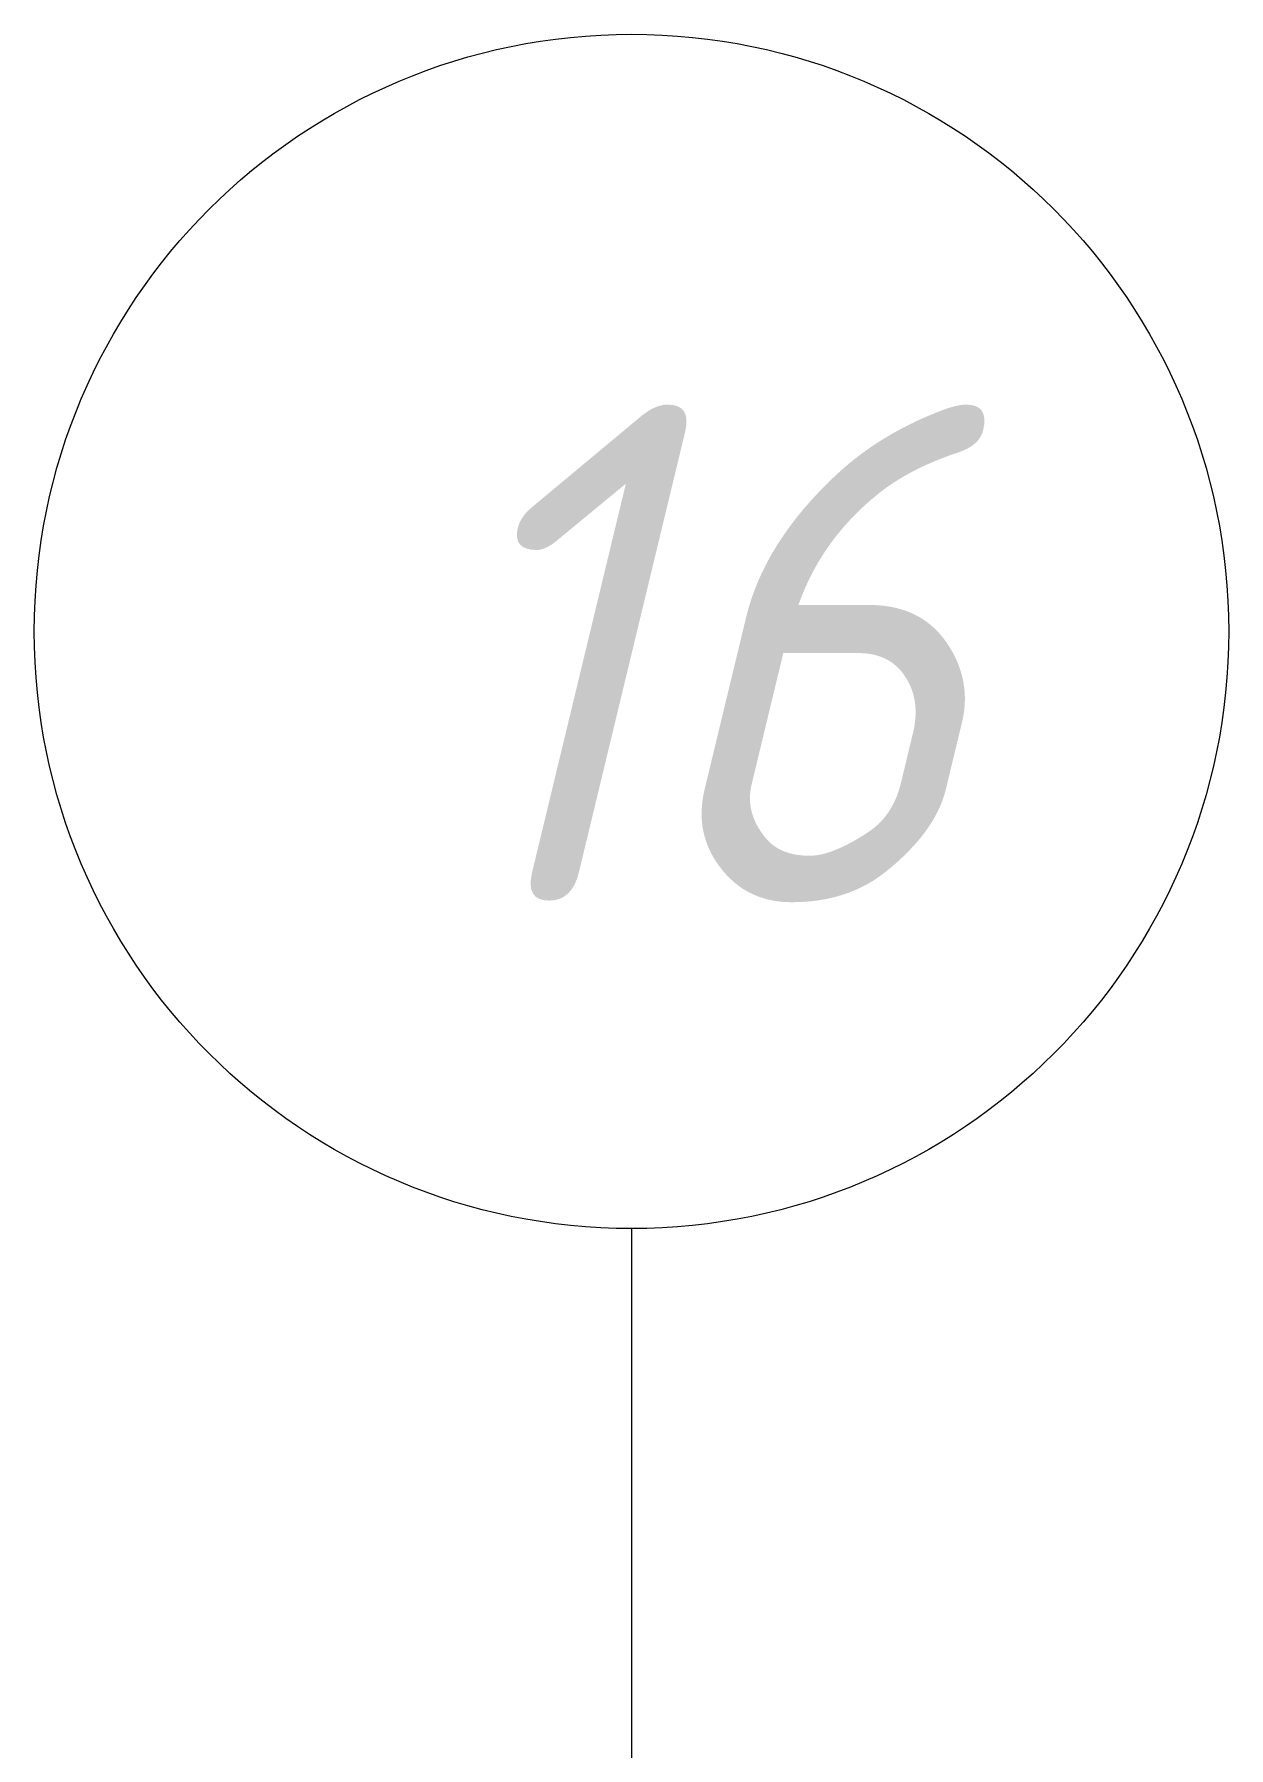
# Model space of a CAD drawing. Header units: millimetres. Extents: x 5993 to 95364, y 94667 to 143522.
# Drawn here: x 43399 to 44082, y 121198 to 122179 of the extents above; entities that cross this region are included whole.
import ezdxf

# ---------------------------------------------------------------- set-up
doc = ezdxf.new("R2010")
doc.units = ezdxf.units.MM
doc.linetypes.add('50_200_ШТРИХ_1Т_ш5_п1_п1_', pattern=[1400, 1000, -200, 0, -200])
doc.layers.add('S-GRID-____-IDEN', color=7, linetype='Continuous', lineweight=9)
doc.layers.add('S-GRID-____-OTLN-1', color=7, linetype='50_200_ШТРИХ_1Т_ш5_п1_п1_', lineweight=9)
doc.styles.add('ISOCPEUR_I_9', font='isocpeui.ttf', dxfattribs={"width": 0.9, "height": 250})

# ---------------------------------------------------------------- blocks, each defined once
blk = doc.blocks.new('Ось сетки - Круг_Ø6_00__ISO-2_5_0_9K_-25732049-АР1_План отверстий 2 этажа в осях 1-64_Ю-ЯЯ')
at = {"layer": 'S-GRID-____-IDEN'}
blk.add_circle((0, 0), 3, dxfattribs=at)

msp = doc.modelspace()

# ---------------------------------------------------------------- linework, layer by layer
at = {"layer": 'S-GRID-____-OTLN-1', "color": 251, "ltscale": 0.6, "true_color": 0x636466}
msp.add_line((43740.36, 121495.1), (43740.36, 119524.33), dxfattribs=at)

# ---------------------------------------------------------------- block references
at = {"layer": 'S-GRID-____-IDEN', "xscale": 113.929722309601, "yscale": 113.929722309601, "zscale": 113.929722309601, "rotation": 180}
msp.add_blockref('Ось сетки - Круг_Ø6_00__ISO-2_5_0_9K_-25732049-АР1_План отверстий 2 этажа в осях 1-64_Ю-ЯЯ', (43740.36, 121836.89), dxfattribs=at)

# ---------------------------------------------------------------- texts
at = {"layer": 'S-GRID-____-IDEN', "insert": (43614.45, 121966.7), "char_height": 284.824, "width": 394.5717, "attachment_point": 1, "style": 'ISOCPEUR_I_9'}
msp.add_mtext('16', dxfattribs=at)

doc.saveas('drawing.dxf')
